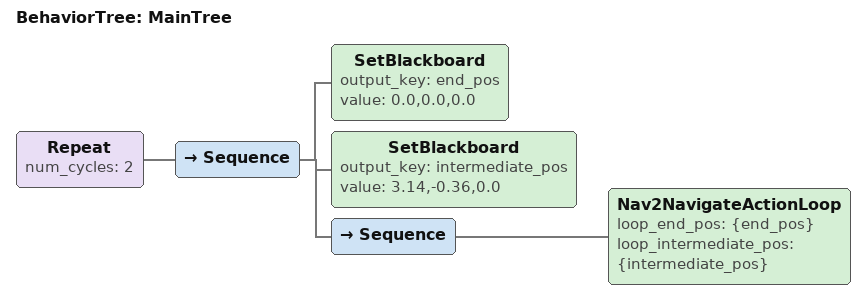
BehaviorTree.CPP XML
<root BTCPP_format="4" main_tree_to_execute = "MainTree">
    <BehaviorTree ID="MainTree">
        <Repeat num_cycles="2">
            <Sequence>
                <SetBlackboard output_key="end_pos" value="0.0,0.0,0.0" />
                <SetBlackboard output_key="intermediate_pos" value="3.14,-0.36,0.0" />
                <Sequence>
                    <Nav2NavigateActionLoop loop_end_pos="{end_pos}" loop_intermediate_pos="{intermediate_pos}"/>
                </Sequence>
            </Sequence>
        </Repeat>
    </BehaviorTree>
</root>
